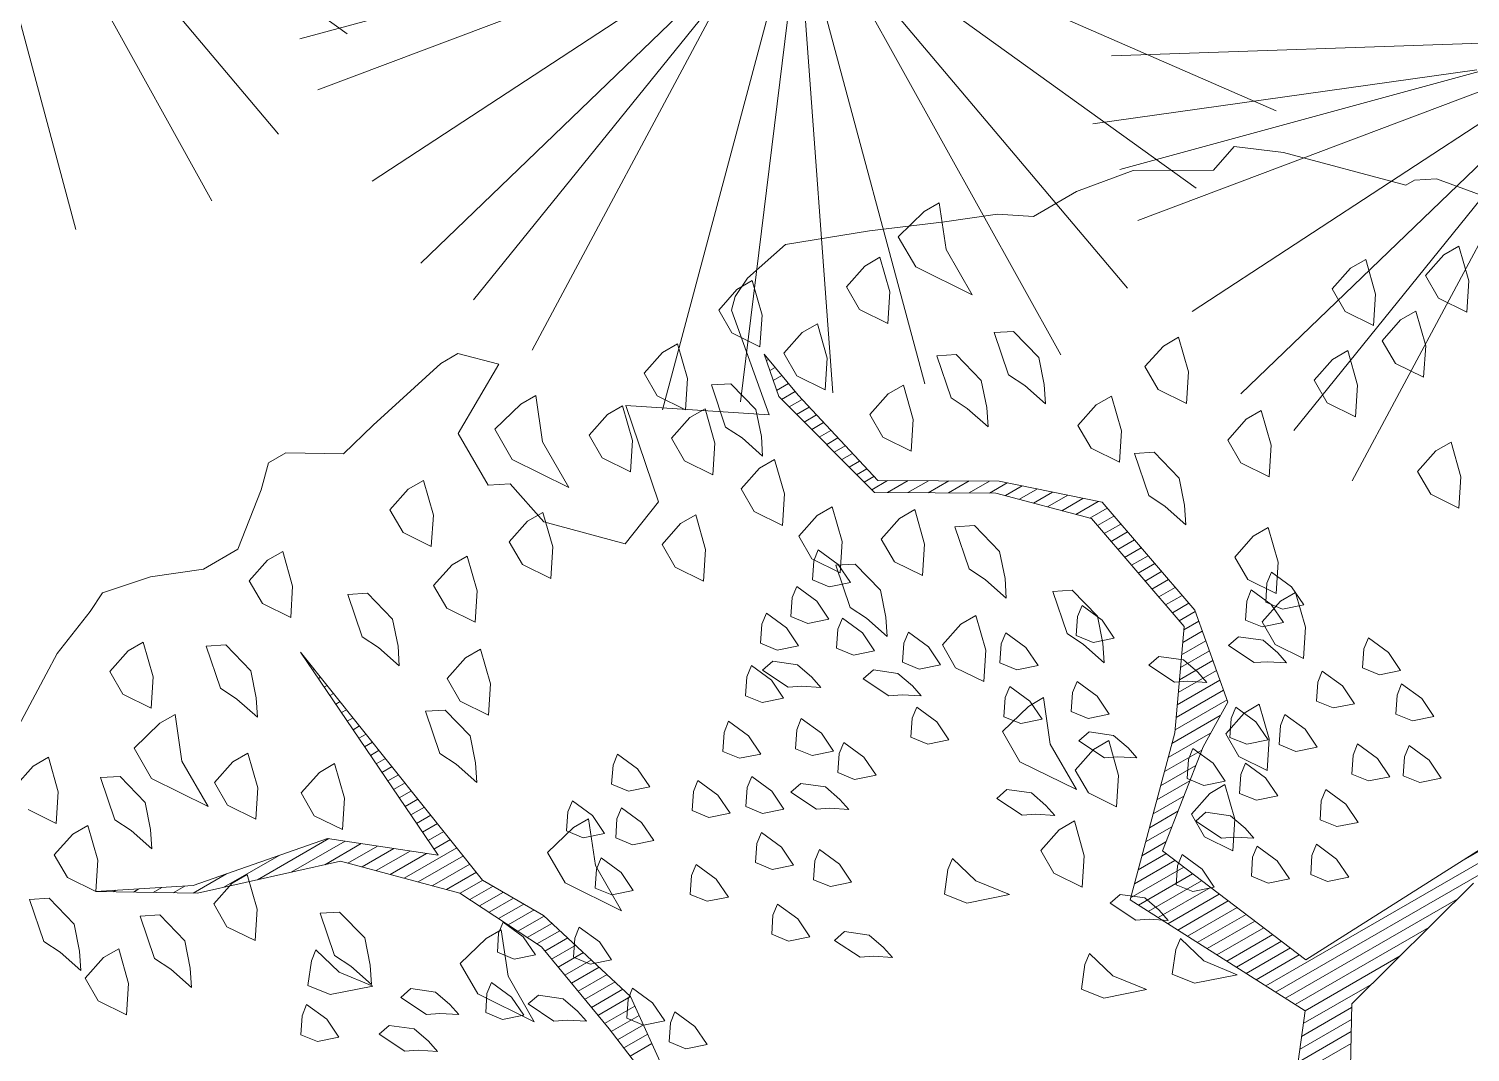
# Model space of a CAD drawing. Header units: metres. Extents: x 12093 to 20303, y 514 to 1412.
# Drawn here: x 19689.916 to 19691.923, y 704.136 to 705.562 of the extents above; entities that cross this region are included whole.
import ezdxf

# ---------------------------------------------------------------- set-up
doc = ezdxf.new("R2010")
doc.units = ezdxf.units.M
doc.layers.get('0').update_dxf_attribs({"lineweight": 13})
for name, color, linetype, lineweight in [('AMBI-GRASS', 104, 'Continuous', 20), ('ARBOLES', 52, 'Continuous', 13), ('grass', 64, 'Continuous', 13), ('MANZANAS-ORIGINALES', 147, 'Continuous', 9)]:
    doc.layers.add(name, color=color, linetype=linetype, lineweight=lineweight)

# ---------------------------------------------------------------- blocks, each defined once
blk = doc.blocks.new('ghgfghgh')
at = {"layer": 'ARBOLES', "lineweight": 20}
for p, q in [((20001.1866, 665.105), (20001.2163, 665.0689)), ((20001.1992, 665.0679), (20001.1866, 665.105)), ((20001.1885, 665.0994), (20001.1904, 665.1004)), ((20001.1915, 665.0906), (20001.1962, 665.0934)), ((20001.1944, 665.0819), (20001.202, 665.0863)), ((20001.1974, 665.0732), (20001.2078, 665.0792)), ((20001.2834, 664.9835), (20001.1992, 665.0679)), ((20001.2018, 665.0653), (20001.2136, 665.0722)), ((20001.2084, 665.0587), (20001.2197, 665.0652)), ((20001.2163, 665.0689), (20001.2862, 664.994)), ((20001.215, 665.0521), (20001.226, 665.0585)), ((20001.2216, 665.0454), (20001.2324, 665.0517)), ((20001.2282, 665.0388), (20001.2387, 665.0449)), ((20001.2348, 665.0322), (20001.245, 665.0381)), ((20001.2414, 665.0256), (20001.2513, 665.0314)), ((20001.248, 665.019), (20001.2576, 665.0246)), ((20001.2546, 665.0124), (20001.264, 665.0178)), ((20001.2612, 665.0058), (20001.2703, 665.011)), ((20001.2677, 664.9991), (20001.2766, 665.0043)), ((20001.2743, 664.9925), (20001.2829, 664.9975)), ((20001.2809, 664.9859), (20001.2949, 664.9939)), ((20001.2862, 664.994), (20001.3928, 664.9935)), ((20001.2947, 664.9834), (20001.3128, 664.9939)), ((20001.3126, 664.9834), (20001.3307, 664.9938)), ((20001.3306, 664.9833), (20001.3486, 664.9937)), ((20001.3485, 664.9832), (20001.3665, 664.9936)), ((20001.3664, 664.9831), (20001.3844, 664.9935)), ((20001.3843, 664.983), (20001.3999, 664.992)), ((20001.3928, 664.9935), (20001.4834, 664.9749)), ((20001.3984, 664.9808), (20001.4132, 664.9893)), ((20001.4108, 664.9775), (20001.4265, 664.9866)), ((20001.39, 664.983), (20001.2834, 664.9835)), ((20001.4739, 664.9605), (20001.39, 664.983)), ((20001.4231, 664.9742), (20001.4398, 664.9838)), ((20001.4354, 664.9709), (20001.4531, 664.9811)), ((20001.4478, 664.9675), (20001.4665, 664.9783)), ((20001.4601, 664.9642), (20001.4798, 664.9756)), ((20001.4834, 664.9749), (20001.5648, 664.88)), ((20001.4724, 664.9609), (20001.4877, 664.9698)), ((20001.5553, 664.8657), (20001.4739, 664.9605)), ((20001.4792, 664.9544), (20001.4937, 664.9628)), ((20001.4852, 664.9474), (20001.4997, 664.9558)), ((20001.4911, 664.9405), (20001.5057, 664.9489)), ((20001.4971, 664.9335), (20001.5117, 664.9419)), ((20001.5031, 664.9265), (20001.5176, 664.9349)), ((20001.5091, 664.9196), (20001.5236, 664.9279)), ((20001.5151, 664.9126), (20001.5296, 664.921)), ((20001.521, 664.9056), (20001.5356, 664.914)), ((20001.527, 664.8986), (20001.5416, 664.907)), ((20001.533, 664.8917), (20001.5475, 664.9001)), ((20001.539, 664.8847), (20001.5535, 664.8931)), ((20001.545, 664.8777), (20001.5595, 664.8861)), ((20001.5509, 664.8707), (20001.5651, 664.8789)), ((20001.5648, 664.88), (20001.5937, 664.7992)), ((20001.5471, 664.7723), (20001.5553, 664.8657)), ((20001.5541, 664.8517), (20001.5713, 664.8617)), ((20001.555, 664.8627), (20001.5682, 664.8703)), ((20001.5531, 664.8407), (20001.5744, 664.853)), ((20000.7793, 664.8432), (20000.9392, 664.6429)), ((20000.9001, 664.6647), (20000.7793, 664.8432)), ((20000.7797, 664.8425), (20000.7798, 664.8425)), ((20000.7848, 664.835), (20000.7855, 664.8354)), ((20001.5512, 664.8188), (20001.5806, 664.8357)), ((20001.5522, 664.8297), (20001.5775, 664.8444)), ((20000.7899, 664.8275), (20000.7912, 664.8283)), ((20000.795, 664.82), (20000.7969, 664.8211)), ((20001.5502, 664.8078), (20001.5837, 664.8271)), ((20000.8, 664.8125), (20000.8026, 664.814)), ((20001.5483, 664.7858), (20001.5899, 664.8098)), ((20001.5493, 664.7968), (20001.5868, 664.8185)), ((20000.8051, 664.805), (20000.8083, 664.8068)), ((20000.8102, 664.7975), (20000.814, 664.7997)), ((20001.5474, 664.7749), (20001.593, 664.8012)), ((20001.5937, 664.7992), (20001.572, 664.76)), ((20000.8152, 664.79), (20000.8197, 664.7926)), ((20000.8203, 664.7825), (20000.8254, 664.7854)), ((20001.5446, 664.7628), (20001.5871, 664.7874)), ((20000.8254, 664.775), (20000.8311, 664.7783)), ((20000.8305, 664.7675), (20000.8368, 664.7712)), ((20001.5078, 664.6255), (20001.5471, 664.7723)), ((20001.5413, 664.7505), (20001.5786, 664.7721)), ((20000.8355, 664.76), (20000.8425, 664.764)), ((20001.572, 664.76), (20001.5362, 664.6685)), ((20001.538, 664.7382), (20001.5708, 664.7571)), ((20000.8406, 664.7525), (20000.8482, 664.7569)), ((20000.8457, 664.745), (20000.8539, 664.7498)), ((20001.7987, 664.6593), (20001.9515, 664.7476)), ((20000.8507, 664.7375), (20000.8596, 664.7426)), ((20000.8558, 664.73), (20000.8653, 664.7355)), ((20001.5347, 664.7258), (20001.5656, 664.7437)), ((20000.8609, 664.7225), (20000.871, 664.7284)), ((20000.866, 664.7151), (20000.8767, 664.7212)), ((20001.5314, 664.7135), (20001.5603, 664.7302)), ((20000.871, 664.7076), (20000.8824, 664.7141)), ((20000.8761, 664.7001), (20000.8881, 664.707)), ((20001.5281, 664.7012), (20001.555, 664.7167)), ((20000.8812, 664.6926), (20000.8938, 664.6998)), ((20001.5248, 664.6888), (20001.5498, 664.7033)), ((20001.6271, 664.5499), (20001.8935, 664.7037)), ((20000.8863, 664.6851), (20000.8995, 664.6927)), ((20000.8913, 664.6776), (20000.9052, 664.6856)), ((20001.5215, 664.6765), (20001.5445, 664.6898)), ((20000.685, 664.638), (20000.8029, 664.6795)), ((20000.7415, 664.6432), (20000.804, 664.6793)), ((20000.771, 664.6498), (20000.8183, 664.6771)), ((20000.8005, 664.6564), (20000.8326, 664.6749)), ((20000.8029, 664.6795), (20000.9001, 664.6647)), ((20000.8209, 664.6578), (20000.8469, 664.6728)), ((20000.8333, 664.6545), (20000.8612, 664.6706)), ((20000.8456, 664.6512), (20000.8755, 664.6684)), ((20000.8703, 664.6446), (20000.9166, 664.6713)), ((20000.8964, 664.6701), (20000.9109, 664.6784)), ((20001.5182, 664.6642), (20001.5393, 664.6764)), ((20001.5362, 664.6685), (20001.6623, 664.5728)), ((20001.6623, 664.5728), (20001.818, 664.6716)), ((20000.8144, 664.6595), (20000.6888, 664.6314)), ((20000.7119, 664.6365), (20000.7605, 664.6646)), ((20000.9193, 664.6314), (20000.8144, 664.6595)), ((20000.8579, 664.6479), (20000.8898, 664.6662)), ((20000.8826, 664.6413), (20000.9223, 664.6642)), ((20000.8949, 664.6379), (20000.928, 664.657)), ((20001.5116, 664.6395), (20001.5472, 664.6601)), ((20001.5149, 664.6518), (20001.5394, 664.666)), ((20001.6357, 664.5444), (20001.8355, 664.6597)), ((20000.685, 664.6314), (20000.7143, 664.6483)), ((20000.9073, 664.6346), (20000.9337, 664.6499)), ((20001.5083, 664.6272), (20001.555, 664.6542)), ((20001.5152, 664.6208), (20001.5628, 664.6483)), ((20000.5993, 664.6329), (20000.685, 664.638)), ((20000.6888, 664.6314), (20000.5993, 664.6329)), ((20000.6148, 664.6326), (20000.6171, 664.6339)), ((20000.6324, 664.6323), (20000.6373, 664.6351)), ((20000.6499, 664.632), (20000.6574, 664.6364)), ((20000.6675, 664.6317), (20000.6776, 664.6376)), ((20000.9909, 664.5841), (20000.9193, 664.6314)), ((20000.9195, 664.6313), (20000.9394, 664.6428)), ((20000.9279, 664.6257), (20000.9484, 664.6376)), ((20000.9363, 664.6202), (20000.9574, 664.6323)), ((20000.9392, 664.6429), (20000.9927, 664.6118)), ((20001.5238, 664.6153), (20001.5706, 664.6423)), ((20001.5324, 664.6099), (20001.5784, 664.6364)), ((20001.541, 664.6044), (20001.5862, 664.6305)), ((20001.8096, 664.6401), (20001.7025, 664.534)), ((20000.9448, 664.6146), (20000.9664, 664.6271)), ((20000.9532, 664.609), (20000.9754, 664.6218)), ((20001.6616, 664.5281), (20001.5078, 664.6255)), ((20001.5497, 664.599), (20001.594, 664.6246)), ((20001.5583, 664.5935), (20001.6018, 664.6187)), ((20001.6444, 664.539), (20001.7956, 664.6263)), ((20000.9616, 664.6035), (20000.9844, 664.6166)), ((20000.97, 664.5979), (20000.9932, 664.6113)), ((20000.9927, 664.6118), (20001.0692, 664.5407)), ((20001.5669, 664.588), (20001.6097, 664.6127)), ((20001.5755, 664.5826), (20001.6175, 664.6068)), ((20000.9784, 664.5923), (20001.0001, 664.6048)), ((20000.9869, 664.5868), (20001.007, 664.5984)), ((20001.5841, 664.5771), (20001.6253, 664.6009)), ((20001.5927, 664.5717), (20001.6331, 664.595)), ((20001.653, 664.5335), (20001.7704, 664.6013)), ((20001.0502, 664.512), (20000.9909, 664.5841)), ((20000.9939, 664.5804), (20001.0139, 664.592)), ((20000.9997, 664.5734), (20001.0209, 664.5856)), ((20001.6013, 664.5662), (20001.6409, 664.5891)), ((20001.6099, 664.5608), (20001.6487, 664.5832)), ((20001.0056, 664.5663), (20001.0278, 664.5791)), ((20001.0114, 664.5592), (20001.0347, 664.5727)), ((20001.6185, 664.5553), (20001.6565, 664.5772)), ((20001.6615, 664.528), (20001.7452, 664.5764)), ((20001.0172, 664.5522), (20001.0416, 664.5663)), ((20001.023, 664.5451), (20001.0485, 664.5598)), ((20001.0288, 664.538), (20001.0555, 664.5534)), ((20001.0347, 664.531), (20001.0624, 664.547)), ((20001.66, 664.5167), (20001.7201, 664.5514)), ((20001.0405, 664.5239), (20001.0692, 664.5405)), ((20001.0463, 664.5168), (20001.073, 664.5322)), ((20001.0692, 664.5407), (20001.1009, 664.4703)), ((20001.6584, 664.5054), (20001.7024, 664.5308)), ((20001.7025, 664.534), (20001.7002, 664.3997)), ((20001.052, 664.5097), (20001.0767, 664.524)), ((20001.6496, 664.4414), (20001.6616, 664.5281)), ((20001.6568, 664.494), (20001.7022, 664.5203)), ((20001.1546, 664.3773), (20001.0502, 664.512)), ((20001.0576, 664.5025), (20001.0804, 664.5157)), ((20001.0632, 664.4953), (20001.0842, 664.5074)), ((20001.6553, 664.4827), (20001.7021, 664.5097)), ((20001.0688, 664.4881), (20001.0879, 664.4992)), ((20001.6537, 664.4714), (20001.7019, 664.4992))]:
    blk.add_line(p, q, dxfattribs=at)
at = {"layer": 'grass'}
for p, q in [((20001.581, 665.2669), (20001.5993, 665.2876)), ((20001.5993, 665.2876), (20001.6427, 665.2823)), ((20001.6427, 665.2823), (20001.75, 665.2535)), ((20001.4608, 665.2479), (20001.5105, 665.2666)), ((20001.5105, 665.2666), (20001.581, 665.2669)), ((20001.75, 665.2535), (20001.7576, 665.2579)), ((20001.7576, 665.2579), (20001.7771, 665.2591)), ((20001.7771, 665.2591), (20001.8411, 665.2355)), ((20001.3403, 665.238), (20001.327, 665.2303)), ((20001.3462, 665.1971), (20001.3403, 665.238)), ((20001.423, 665.2261), (20001.4608, 665.2479)), ((20001.327, 665.2303), (20001.3043, 665.2083)), ((20001.345, 665.2214), (20001.3915, 665.2281)), ((20001.3915, 665.2281), (20001.423, 665.2261)), ((20001.2053, 665.2013), (20001.2789, 665.2135)), ((20001.2789, 665.2135), (20001.345, 665.2214)), ((20001.1718, 665.1719), (20001.2053, 665.2013)), ((20001.3043, 665.2083), (20001.3196, 665.1817)), ((20001.7966, 665.2), (20001.7833, 665.1924)), ((20001.8053, 665.1696), (20001.7966, 665.2)), ((20001.2882, 665.1902), (20001.2749, 665.1825)), ((20001.2969, 665.1597), (20001.2882, 665.1902)), ((20001.3692, 665.1572), (20001.3462, 665.1971)), ((20001.7148, 665.1883), (20001.7015, 665.1806)), ((20001.7235, 665.1578), (20001.7148, 665.1883)), ((20001.7833, 665.1924), (20001.7672, 665.1742)), ((20001.2749, 665.1825), (20001.2587, 665.1643)), ((20001.3196, 665.1817), (20001.3692, 665.1572)), ((20001.7015, 665.1806), (20001.6854, 665.1624)), ((20001.1611, 665.1556), (20001.1718, 665.1719)), ((20001.1759, 665.1697), (20001.1626, 665.162)), ((20001.1846, 665.1392), (20001.1759, 665.1697)), ((20001.2587, 665.1643), (20001.2703, 665.1444)), ((20001.6854, 665.1624), (20001.6969, 665.1425)), ((20001.7672, 665.1742), (20001.7787, 665.1543)), ((20001.8036, 665.142), (20001.8053, 665.1696)), ((20001.1626, 665.162), (20001.1465, 665.1438)), ((20001.1579, 665.1437), (20001.1611, 665.1556)), ((20001.2951, 665.1321), (20001.2969, 665.1597)), ((20001.7217, 665.1302), (20001.7235, 665.1578)), ((20001.7787, 665.1543), (20001.8036, 665.142)), ((20001.1465, 665.1438), (20001.158, 665.1239)), ((20001.1908, 665.0517), (20001.1579, 665.1437)), ((20001.1828, 665.1116), (20001.1846, 665.1392)), ((20001.2703, 665.1444), (20001.2951, 665.1321)), ((20001.6969, 665.1425), (20001.7217, 665.1302)), ((20001.7588, 665.1427), (20001.7455, 665.1351)), ((20001.7675, 665.1123), (20001.7588, 665.1427)), ((20001.2199, 665.1242), (20001.2038, 665.106)), ((20001.2332, 665.1318), (20001.2199, 665.1242)), ((20001.2419, 665.1014), (20001.2332, 665.1318)), ((20001.3884, 665.124), (20001.4056, 665.125)), ((20001.4056, 665.125), (20001.4276, 665.1022)), ((20001.7455, 665.1351), (20001.7294, 665.1169)), ((20001.1104, 665.1141), (20001.0971, 665.1065)), ((20001.1191, 665.0837), (20001.1104, 665.1141)), ((20001.158, 665.1239), (20001.1828, 665.1116)), ((20001.401, 665.0869), (20001.3884, 665.124)), ((20001.5371, 665.1122), (20001.5209, 665.0941)), ((20001.5503, 665.1199), (20001.5371, 665.1122)), ((20001.5591, 665.0895), (20001.5503, 665.1199)), ((20001.7294, 665.1169), (20001.7409, 665.0969)), ((20001.7657, 665.0847), (20001.7675, 665.1123)), ((20000.9024, 665.097), (20000.9175, 665.1057)), ((20000.9175, 665.1057), (20000.9533, 665.0962)), ((20001.0971, 665.1065), (20001.081, 665.0883)), ((20001.2038, 665.106), (20001.2153, 665.086)), ((20001.2401, 665.0738), (20001.2419, 665.1014)), ((20001.3381, 665.1037), (20001.3552, 665.1048)), ((20001.3506, 665.0666), (20001.3381, 665.1037)), ((20001.3552, 665.1048), (20001.3772, 665.082)), ((20001.4276, 665.1022), (20001.4324, 665.0784)), ((20001.6857, 665.1005), (20001.6696, 665.0823)), ((20001.699, 665.1082), (20001.6857, 665.1005)), ((20001.7077, 665.0778), (20001.699, 665.1082)), ((20000.843, 665.0426), (20000.9024, 665.097)), ((20000.9533, 665.0962), (20000.9178, 665.0353)), ((20001.081, 665.0883), (20001.0925, 665.0684)), ((20001.4153, 665.0774), (20001.401, 665.0869)), ((20001.5209, 665.0941), (20001.5325, 665.0741)), ((20001.5573, 665.0618), (20001.5591, 665.0895)), ((20001.7409, 665.0969), (20001.7657, 665.0847)), ((20001.1173, 665.0561), (20001.1191, 665.0837)), ((20001.1401, 665.0781), (20001.1572, 665.0791)), ((20001.1526, 665.041), (20001.1401, 665.0781)), ((20001.1572, 665.0791), (20001.1792, 665.0564)), ((20001.2153, 665.086), (20001.2401, 665.0738)), ((20001.3087, 665.0779), (20001.2954, 665.0702)), ((20001.3174, 665.0475), (20001.3087, 665.0779)), ((20001.3772, 665.082), (20001.3821, 665.0582)), ((20001.4335, 665.0613), (20001.4153, 665.0774)), ((20001.4324, 665.0784), (20001.4335, 665.0613)), ((20001.5325, 665.0741), (20001.5573, 665.0618)), ((20001.6696, 665.0823), (20001.6811, 665.0624)), ((20001.7059, 665.0501), (20001.7077, 665.0778)), ((20000.9726, 665.0612), (20000.9498, 665.0392)), ((20000.9859, 665.0688), (20000.9726, 665.0612)), ((20000.9918, 665.0279), (20000.9859, 665.0688)), ((20001.0925, 665.0684), (20001.1173, 665.0561)), ((20001.2954, 665.0702), (20001.2792, 665.052)), ((20001.3649, 665.0572), (20001.3506, 665.0666)), ((20001.4915, 665.0682), (20001.4782, 665.0605)), ((20001.5002, 665.0378), (20001.4915, 665.0682)), ((20001.6811, 665.0624), (20001.7059, 665.0501)), ((20001.0488, 665.052), (20001.0327, 665.0338)), ((20001.0621, 665.0596), (20001.0488, 665.052)), ((20001.0708, 665.0292), (20001.0621, 665.0596)), ((20001.0651, 665.0598), (20001.0965, 665.0578)), ((20001.0936, 664.9754), (20001.0651, 665.0598)), ((20001.0965, 665.0578), (20001.1908, 665.0517)), ((20001.1212, 665.0494), (20001.1051, 665.0313)), ((20001.1345, 665.0571), (20001.1212, 665.0494)), ((20001.1432, 665.0267), (20001.1345, 665.0571)), ((20001.1792, 665.0564), (20001.1841, 665.0326)), ((20001.2792, 665.052), (20001.2908, 665.0321)), ((20001.3831, 665.0411), (20001.3649, 665.0572)), ((20001.3821, 665.0582), (20001.3831, 665.0411)), ((20001.4782, 665.0605), (20001.4621, 665.0424)), ((20001.623, 665.0555), (20001.6097, 665.0478)), ((20001.6317, 665.025), (20001.623, 665.0555)), ((20000.8171, 665.0175), (20000.843, 665.0426)), ((20000.9498, 665.0392), (20000.9652, 665.0126)), ((20001.167, 665.0315), (20001.1526, 665.041)), ((20001.3156, 665.0198), (20001.3174, 665.0475)), ((20001.4621, 665.0424), (20001.4736, 665.0224)), ((20001.4985, 665.0102), (20001.5002, 665.0378)), ((20001.6097, 665.0478), (20001.5936, 665.0296)), ((20000.9178, 665.0353), (20000.944, 664.9899)), ((20000.9178, 665.0353), (20000.9178, 665.0353)), ((20001.0148, 664.988), (20000.9918, 665.0279)), ((20001.0327, 665.0338), (20001.0442, 665.0139)), ((20001.069, 665.0016), (20001.0708, 665.0292)), ((20001.1051, 665.0313), (20001.1166, 665.0113)), ((20001.1414, 664.9991), (20001.1432, 665.0267)), ((20001.1851, 665.0154), (20001.167, 665.0315)), ((20001.1841, 665.0326), (20001.1851, 665.0154)), ((20001.2908, 665.0321), (20001.3156, 665.0198)), ((20001.5936, 665.0296), (20001.6051, 665.0097)), ((20001.6299, 664.9974), (20001.6317, 665.025)), ((20001.7898, 665.0276), (20001.7765, 665.02)), ((20001.7985, 664.9972), (20001.7898, 665.0276)), ((20000.7511, 665.0097), (20000.7662, 665.0184)), ((20000.7662, 665.0184), (20000.8171, 665.0175)), ((20000.9652, 665.0126), (20001.0148, 664.988)), ((20001.0442, 665.0139), (20001.069, 665.0016)), ((20001.1166, 665.0113), (20001.1414, 664.9991)), ((20001.1956, 665.0126), (20001.1823, 665.0049)), ((20001.2043, 664.9822), (20001.1956, 665.0126)), ((20001.4736, 665.0224), (20001.4985, 665.0102)), ((20001.5118, 665.0178), (20001.5289, 665.0189)), ((20001.5243, 664.9808), (20001.5118, 665.0178)), ((20001.5289, 665.0189), (20001.5509, 664.9961)), ((20001.7765, 665.02), (20001.7604, 665.0018)), ((20000.7447, 664.9858), (20000.7511, 665.0097)), ((20001.1823, 665.0049), (20001.1662, 664.9868)), ((20001.6051, 665.0097), (20001.6299, 664.9974)), ((20001.7604, 665.0018), (20001.7719, 664.9819)), ((20000.7243, 664.9337), (20000.7447, 664.9858)), ((20000.8739, 664.9864), (20000.8578, 664.9683)), ((20000.8872, 664.9941), (20000.8739, 664.9864)), ((20000.8959, 664.9637), (20000.8872, 664.9941)), ((20000.944, 664.9899), (20000.9635, 664.9911)), ((20000.9635, 664.9911), (20000.9929, 664.9576)), ((20001.1662, 664.9868), (20001.1777, 664.9668)), ((20001.5509, 664.9961), (20001.5558, 664.9723)), ((20001.7967, 664.9696), (20001.7985, 664.9972)), ((20001.0645, 664.9385), (20001.0936, 664.9754)), ((20001.2025, 664.9546), (20001.2043, 664.9822)), ((20001.5386, 664.9713), (20001.5243, 664.9808)), ((20001.5558, 664.9723), (20001.5568, 664.9552)), ((20001.7719, 664.9819), (20001.7967, 664.9696)), ((20000.8578, 664.9683), (20000.8693, 664.9483)), ((20000.8941, 664.9361), (20000.8959, 664.9637)), ((20000.992, 664.966), (20000.9787, 664.9583)), ((20001.0007, 664.9356), (20000.992, 664.966)), ((20001.1263, 664.9638), (20001.113, 664.9561)), ((20001.135, 664.9333), (20001.1263, 664.9638)), ((20001.1777, 664.9668), (20001.2025, 664.9546)), ((20001.233, 664.9633), (20001.2169, 664.9451)), ((20001.2463, 664.971), (20001.233, 664.9633)), ((20001.255, 664.9405), (20001.2463, 664.971)), ((20001.3054, 664.9607), (20001.2893, 664.9426)), ((20001.3187, 664.9684), (20001.3054, 664.9607)), ((20001.3274, 664.938), (20001.3187, 664.9684)), ((20001.5568, 664.9552), (20001.5386, 664.9713)), ((20000.8693, 664.9483), (20000.8941, 664.9361)), ((20000.9787, 664.9583), (20000.9626, 664.9402)), ((20000.9929, 664.9576), (20001.0645, 664.9385)), ((20001.113, 664.9561), (20001.0969, 664.9379)), ((20001.354, 664.9533), (20001.3711, 664.9544)), ((20001.3665, 664.9163), (20001.354, 664.9533)), ((20001.3711, 664.9544), (20001.3931, 664.9316)), ((20001.6292, 664.9527), (20001.6159, 664.945)), ((20001.6379, 664.9222), (20001.6292, 664.9527)), ((20000.9626, 664.9402), (20000.9741, 664.9202)), ((20000.999, 664.908), (20001.0007, 664.9356)), ((20001.0969, 664.9379), (20001.1084, 664.918)), ((20001.2169, 664.9451), (20001.2284, 664.9252)), ((20001.2532, 664.9129), (20001.255, 664.9405)), ((20001.2893, 664.9426), (20001.3008, 664.9226)), ((20001.3256, 664.9104), (20001.3274, 664.938)), ((20001.6159, 664.945), (20001.5998, 664.9268)), ((20000.6941, 664.9162), (20000.7243, 664.9337)), ((20000.7503, 664.924), (20000.7342, 664.9058)), ((20000.7636, 664.9317), (20000.7503, 664.924)), ((20000.7723, 664.9012), (20000.7636, 664.9317)), ((20000.9255, 664.9276), (20000.9123, 664.9199)), ((20000.9343, 664.8972), (20000.9255, 664.9276)), ((20001.1332, 664.9057), (20001.135, 664.9333)), ((20001.2284, 664.9252), (20001.2532, 664.9129)), ((20001.23, 664.9234), (20001.2289, 664.9067)), ((20001.234, 664.9332), (20001.23, 664.9234)), ((20001.2516, 664.9203), (20001.234, 664.9332)), ((20001.3008, 664.9226), (20001.3256, 664.9104)), ((20001.3931, 664.9316), (20001.398, 664.9078)), ((20001.5998, 664.9268), (20001.6113, 664.9069)), ((20001.6361, 664.8946), (20001.6379, 664.9222)), ((20000.6053, 664.8952), (20000.6475, 664.9095)), ((20000.6475, 664.9095), (20000.6941, 664.9162)), ((20000.9123, 664.9199), (20000.8961, 664.9018)), ((20000.9741, 664.9202), (20000.999, 664.908)), ((20001.1084, 664.918), (20001.1332, 664.9057)), ((20001.2494, 664.9195), (20001.2665, 664.9206)), ((20001.2619, 664.8825), (20001.2494, 664.9195)), ((20001.2623, 664.9045), (20001.2516, 664.9203)), ((20001.2665, 664.9206), (20001.2885, 664.8978)), ((20001.3808, 664.9068), (20001.3665, 664.9163)), ((20001.6321, 664.9135), (20001.6281, 664.9037)), ((20001.6497, 664.9006), (20001.6321, 664.9135)), ((20000.7342, 664.9058), (20000.7458, 664.8859)), ((20000.7706, 664.8736), (20000.7723, 664.9012)), ((20000.8961, 664.9018), (20000.9077, 664.8818)), ((20000.9325, 664.8696), (20000.9343, 664.8972)), ((20001.2151, 664.9009), (20001.2111, 664.8911)), ((20001.2327, 664.888), (20001.2151, 664.9009)), ((20001.2289, 664.9067), (20001.2436, 664.9007)), ((20001.2436, 664.9007), (20001.2623, 664.9045)), ((20001.2885, 664.8978), (20001.2934, 664.874)), ((20001.399, 664.8907), (20001.3808, 664.9068)), ((20001.398, 664.9078), (20001.399, 664.8907)), ((20001.4399, 664.8966), (20001.4571, 664.8976)), ((20001.4525, 664.8595), (20001.4399, 664.8966)), ((20001.4571, 664.8976), (20001.4791, 664.8748)), ((20001.6143, 664.8979), (20001.6103, 664.8881)), ((20001.6113, 664.9069), (20001.6361, 664.8946)), ((20001.6319, 664.885), (20001.6143, 664.8979)), ((20001.6281, 664.9037), (20001.627, 664.887)), ((20001.6604, 664.8848), (20001.6497, 664.9006)), ((20000.5946, 664.8789), (20000.6053, 664.8952)), ((20000.7458, 664.8859), (20000.7706, 664.8736)), ((20000.8209, 664.8938), (20000.8381, 664.8949)), ((20000.8335, 664.8567), (20000.8209, 664.8938)), ((20000.8381, 664.8949), (20000.8601, 664.8721)), ((20001.2111, 664.8911), (20001.21, 664.8744)), ((20001.2434, 664.8722), (20001.2327, 664.888)), ((20001.4657, 664.8843), (20001.4617, 664.8745)), ((20001.4833, 664.8713), (20001.4657, 664.8843)), ((20001.6103, 664.8881), (20001.6092, 664.8714)), ((20001.6399, 664.8879), (20001.6238, 664.8698)), ((20001.627, 664.887), (20001.6417, 664.881)), ((20001.6426, 664.8692), (20001.6319, 664.885)), ((20001.6532, 664.8956), (20001.6399, 664.8879)), ((20001.6417, 664.881), (20001.6604, 664.8848)), ((20001.662, 664.8652), (20001.6532, 664.8956)), ((20000.5655, 664.842), (20000.5946, 664.8789)), ((20000.8601, 664.8721), (20000.865, 664.8483)), ((20000.9077, 664.8818), (20000.9325, 664.8696)), ((20001.1884, 664.8775), (20001.1844, 664.8677)), ((20001.206, 664.8646), (20001.1884, 664.8775)), ((20001.21, 664.8744), (20001.2247, 664.8684)), ((20001.2247, 664.8684), (20001.2434, 664.8722)), ((20001.2552, 664.8731), (20001.2512, 664.8633)), ((20001.2728, 664.8601), (20001.2552, 664.8731)), ((20001.2762, 664.873), (20001.2619, 664.8825)), ((20001.2944, 664.8569), (20001.2762, 664.873)), ((20001.2934, 664.874), (20001.2944, 664.8569)), ((20001.3724, 664.8753), (20001.3591, 664.8677)), ((20001.3811, 664.8449), (20001.3724, 664.8753)), ((20001.4617, 664.8745), (20001.4606, 664.8577)), ((20001.4791, 664.8748), (20001.4839, 664.8511)), ((20001.494, 664.8555), (20001.4833, 664.8713)), ((20001.6092, 664.8714), (20001.6239, 664.8654)), ((20001.1844, 664.8677), (20001.1833, 664.851)), ((20001.2167, 664.8488), (20001.206, 664.8646)), ((20001.2512, 664.8633), (20001.2501, 664.8466)), ((20001.2835, 664.8443), (20001.2728, 664.8601)), ((20001.3131, 664.8608), (20001.3091, 664.851)), ((20001.3307, 664.8479), (20001.3131, 664.8608)), ((20001.3591, 664.8677), (20001.343, 664.8495)), ((20001.3987, 664.8602), (20001.3947, 664.8504)), ((20001.4163, 664.8473), (20001.3987, 664.8602)), ((20001.4668, 664.85), (20001.4525, 664.8595)), ((20001.6238, 664.8698), (20001.6354, 664.8498)), ((20001.6239, 664.8654), (20001.6426, 664.8692)), ((20001.6602, 664.8376), (20001.662, 664.8652)), ((20000.6411, 664.8521), (20000.6279, 664.8444)), ((20000.6499, 664.8216), (20000.6411, 664.8521)), ((20000.6964, 664.8485), (20000.7135, 664.8495)), ((20000.7089, 664.8114), (20000.6964, 664.8485)), ((20000.7135, 664.8495), (20000.7355, 664.8268)), ((20000.8478, 664.8473), (20000.8335, 664.8567)), ((20000.866, 664.8312), (20000.8478, 664.8473)), ((20000.865, 664.8483), (20000.866, 664.8312)), ((20000.9373, 664.8458), (20000.924, 664.8381)), ((20000.946, 664.8153), (20000.9373, 664.8458)), ((20001.1833, 664.851), (20001.198, 664.845)), ((20001.198, 664.845), (20001.2167, 664.8488)), ((20001.2501, 664.8466), (20001.2648, 664.8405)), ((20001.3091, 664.851), (20001.308, 664.8343)), ((20001.3414, 664.8321), (20001.3307, 664.8479)), ((20001.343, 664.8495), (20001.3545, 664.8295)), ((20001.3947, 664.8504), (20001.3936, 664.8337)), ((20001.427, 664.8315), (20001.4163, 664.8473)), ((20001.4606, 664.8577), (20001.4753, 664.8517)), ((20001.485, 664.8339), (20001.4668, 664.85)), ((20001.4753, 664.8517), (20001.494, 664.8555)), ((20001.4839, 664.8511), (20001.485, 664.8339)), ((20001.5943, 664.8489), (20001.6032, 664.8567)), ((20001.6168, 664.834), (20001.5943, 664.8489)), ((20001.6032, 664.8567), (20001.6248, 664.8536)), ((20001.6248, 664.8536), (20001.6375, 664.8426)), ((20001.6354, 664.8498), (20001.6602, 664.8376)), ((20001.7132, 664.846), (20001.7121, 664.8293)), ((20001.7172, 664.8558), (20001.7132, 664.846)), ((20001.7348, 664.8429), (20001.7172, 664.8558)), ((20000.5268, 664.7692), (20000.5655, 664.842)), ((20000.6279, 664.8444), (20000.6117, 664.8262)), ((20000.924, 664.8381), (20000.9079, 664.8199)), ((20001.1851, 664.8274), (20001.194, 664.8352)), ((20001.194, 664.8352), (20001.2156, 664.8321)), ((20001.2648, 664.8405), (20001.2835, 664.8443)), ((20001.308, 664.8343), (20001.3227, 664.8283)), ((20001.3793, 664.8173), (20001.3811, 664.8449)), ((20001.3936, 664.8337), (20001.4083, 664.8277)), ((20001.5243, 664.8317), (20001.5332, 664.8395)), ((20001.5332, 664.8395), (20001.5548, 664.8364)), ((20001.5548, 664.8364), (20001.5675, 664.8255)), ((20001.6286, 664.8348), (20001.6168, 664.834)), ((20001.6453, 664.8337), (20001.6286, 664.8348)), ((20001.6375, 664.8426), (20001.6453, 664.8337)), ((20001.7455, 664.8271), (20001.7348, 664.8429)), ((20000.6117, 664.8262), (20000.6233, 664.8063)), ((20000.6481, 664.794), (20000.6499, 664.8216)), ((20000.7355, 664.8268), (20000.7404, 664.803)), ((20001.1712, 664.8216), (20001.1701, 664.8049)), ((20001.1753, 664.8314), (20001.1712, 664.8216)), ((20001.1929, 664.8185), (20001.1753, 664.8314)), ((20001.2076, 664.8125), (20001.1851, 664.8274)), ((20001.2156, 664.8321), (20001.2283, 664.8212)), ((20001.2283, 664.8212), (20001.2361, 664.8122)), ((20001.2735, 664.8198), (20001.2824, 664.8276)), ((20001.2824, 664.8276), (20001.304, 664.8245)), ((20001.304, 664.8245), (20001.3167, 664.8136)), ((20001.3227, 664.8283), (20001.3414, 664.8321)), ((20001.3545, 664.8295), (20001.3793, 664.8173)), ((20001.4083, 664.8277), (20001.427, 664.8315)), ((20001.5468, 664.8168), (20001.5243, 664.8317)), ((20001.5675, 664.8255), (20001.5753, 664.8166)), ((20001.6767, 664.8266), (20001.6727, 664.8168)), ((20001.6943, 664.8137), (20001.6767, 664.8266)), ((20001.7121, 664.8293), (20001.7268, 664.8233)), ((20001.7268, 664.8233), (20001.7455, 664.8271)), ((20000.7233, 664.802), (20000.7089, 664.8114)), ((20000.9079, 664.8199), (20000.9195, 664.8)), ((20000.9443, 664.7877), (20000.946, 664.8153)), ((20001.2035, 664.8027), (20001.1929, 664.8185)), ((20001.2194, 664.8134), (20001.2076, 664.8125)), ((20001.2361, 664.8122), (20001.2194, 664.8134)), ((20001.296, 664.8049), (20001.2735, 664.8198)), ((20001.3167, 664.8136), (20001.3245, 664.8047)), ((20001.4022, 664.813), (20001.3982, 664.8032)), ((20001.4198, 664.8), (20001.4022, 664.813)), ((20001.4573, 664.8076), (20001.4562, 664.7909)), ((20001.4613, 664.8174), (20001.4573, 664.8076)), ((20001.4789, 664.8045), (20001.4613, 664.8174)), ((20001.5586, 664.8177), (20001.5468, 664.8168)), ((20001.5753, 664.8166), (20001.5586, 664.8177)), ((20001.6727, 664.8168), (20001.6716, 664.8001)), ((20001.705, 664.7979), (20001.6943, 664.8137)), ((20001.7464, 664.8153), (20001.7424, 664.8055)), ((20001.764, 664.8024), (20001.7464, 664.8153)), ((20000.6233, 664.8063), (20000.6481, 664.794)), ((20000.7414, 664.7859), (20000.7233, 664.802)), ((20000.7404, 664.803), (20000.7414, 664.7859)), ((20000.9195, 664.8), (20000.9443, 664.7877)), ((20001.1701, 664.8049), (20001.1848, 664.7989)), ((20001.1848, 664.7989), (20001.2035, 664.8027)), ((20001.3078, 664.8058), (20001.296, 664.8049)), ((20001.3245, 664.8047), (20001.3078, 664.8058)), ((20001.3205, 664.7949), (20001.3165, 664.7851)), ((20001.3381, 664.782), (20001.3205, 664.7949)), ((20001.4185, 664.7955), (20001.3957, 664.7735)), ((20001.3982, 664.8032), (20001.3971, 664.7864)), ((20001.4318, 664.8032), (20001.4185, 664.7955)), ((20001.4305, 664.7842), (20001.4198, 664.8)), ((20001.4377, 664.7623), (20001.4318, 664.8032)), ((20001.4896, 664.7887), (20001.4789, 664.8045)), ((20001.6213, 664.7974), (20001.608, 664.7897)), ((20001.63, 664.767), (20001.6213, 664.7974)), ((20001.6716, 664.8001), (20001.6863, 664.7941)), ((20001.6863, 664.7941), (20001.705, 664.7979)), ((20001.7424, 664.8055), (20001.7413, 664.7888)), ((20001.7747, 664.7865), (20001.764, 664.8024)), ((20000.669, 664.7884), (20000.6558, 664.7807)), ((20000.6749, 664.7475), (20000.669, 664.7884)), ((20000.889, 664.7913), (20000.9062, 664.7923)), ((20000.9016, 664.7542), (20000.889, 664.7913)), ((20000.9062, 664.7923), (20000.9282, 664.7696)), ((20001.1552, 664.7824), (20001.1512, 664.7726)), ((20001.1728, 664.7695), (20001.1552, 664.7824)), ((20001.2191, 664.7848), (20001.2151, 664.775)), ((20001.2367, 664.7719), (20001.2191, 664.7848)), ((20001.3165, 664.7851), (20001.3154, 664.7684)), ((20001.3971, 664.7864), (20001.4118, 664.7804)), ((20001.4118, 664.7804), (20001.4305, 664.7842)), ((20001.4562, 664.7909), (20001.4709, 664.7849)), ((20001.4709, 664.7849), (20001.4896, 664.7887)), ((20001.608, 664.7897), (20001.5919, 664.7715)), ((20001.5967, 664.7849), (20001.5956, 664.7682)), ((20001.6007, 664.7947), (20001.5967, 664.7849)), ((20001.6183, 664.7818), (20001.6007, 664.7947)), ((20001.6439, 664.7885), (20001.6399, 664.7787)), ((20001.6615, 664.7756), (20001.6439, 664.7885)), ((20001.7413, 664.7888), (20001.756, 664.7828)), ((20001.756, 664.7828), (20001.7747, 664.7865)), ((20000.6558, 664.7807), (20000.633, 664.7587)), ((20001.1512, 664.7726), (20001.1501, 664.7559)), ((20001.2151, 664.775), (20001.214, 664.7583)), ((20001.2474, 664.7561), (20001.2367, 664.7719)), ((20001.3488, 664.7662), (20001.3381, 664.782)), ((20001.3957, 664.7735), (20001.4111, 664.7469)), ((20001.4628, 664.7653), (20001.4718, 664.7731)), ((20001.4718, 664.7731), (20001.4934, 664.77)), ((20001.4934, 664.77), (20001.5061, 664.7591)), ((20001.5919, 664.7715), (20001.6034, 664.7516)), ((20001.629, 664.766), (20001.6183, 664.7818)), ((20001.6399, 664.7787), (20001.6388, 664.762)), ((20001.6722, 664.7598), (20001.6615, 664.7756)), ((20000.633, 664.7587), (20000.6483, 664.7321)), ((20000.9282, 664.7696), (20000.933, 664.7458)), ((20001.1835, 664.7536), (20001.1728, 664.7695)), ((20001.214, 664.7583), (20001.2287, 664.7523)), ((20001.2564, 664.7639), (20001.2523, 664.7541)), ((20001.274, 664.751), (20001.2564, 664.7639)), ((20001.3154, 664.7684), (20001.3301, 664.7624)), ((20001.3301, 664.7624), (20001.3488, 664.7662)), ((20001.4607, 664.7224), (20001.4377, 664.7623)), ((20001.4758, 664.7577), (20001.4597, 664.7395)), ((20001.4854, 664.7504), (20001.4628, 664.7653)), ((20001.4891, 664.7654), (20001.4758, 664.7577)), ((20001.4978, 664.7349), (20001.4891, 664.7654)), ((20001.5061, 664.7591), (20001.5139, 664.7502)), ((20001.5631, 664.7586), (20001.5591, 664.7488)), ((20001.5807, 664.7457), (20001.5631, 664.7586)), ((20001.5956, 664.7682), (20001.6103, 664.7622)), ((20001.6103, 664.7622), (20001.629, 664.766)), ((20001.6282, 664.7393), (20001.63, 664.767)), ((20001.6388, 664.762), (20001.6535, 664.756)), ((20001.6535, 664.756), (20001.6722, 664.7598)), ((20001.7077, 664.7625), (20001.7037, 664.7527)), ((20001.7253, 664.7496), (20001.7077, 664.7625)), ((20001.7529, 664.7611), (20001.7489, 664.7513)), ((20001.7705, 664.7482), (20001.7529, 664.7611)), ((20000.5578, 664.7508), (20000.5445, 664.7431)), ((20000.5665, 664.7203), (20000.5578, 664.7508)), ((20000.698, 664.7076), (20000.6749, 664.7475)), ((20000.7197, 664.7467), (20000.7036, 664.7286)), ((20000.733, 664.7544), (20000.7197, 664.7467)), ((20000.7417, 664.724), (20000.733, 664.7544)), ((20000.8092, 664.7452), (20000.7959, 664.7375)), ((20000.8179, 664.7148), (20000.8092, 664.7452)), ((20000.9159, 664.7447), (20000.9016, 664.7542)), ((20000.9341, 664.7286), (20000.9159, 664.7447)), ((20000.933, 664.7458), (20000.9341, 664.7286)), ((20001.0577, 664.7536), (20001.0537, 664.7438)), ((20001.0753, 664.7407), (20001.0577, 664.7536)), ((20001.1501, 664.7559), (20001.1648, 664.7499)), ((20001.1648, 664.7499), (20001.1835, 664.7536)), ((20001.2287, 664.7523), (20001.2474, 664.7561)), ((20001.2523, 664.7541), (20001.2512, 664.7374)), ((20001.2847, 664.7352), (20001.274, 664.751)), ((20001.4111, 664.7469), (20001.4607, 664.7224)), ((20001.4972, 664.7513), (20001.4854, 664.7504)), ((20001.5139, 664.7502), (20001.4972, 664.7513)), ((20001.5591, 664.7488), (20001.558, 664.7321)), ((20001.5914, 664.7299), (20001.5807, 664.7457)), ((20001.6034, 664.7516), (20001.6282, 664.7393)), ((20001.6092, 664.7455), (20001.6052, 664.7357)), ((20001.6268, 664.7326), (20001.6092, 664.7455)), ((20001.7037, 664.7527), (20001.7025, 664.736)), ((20001.736, 664.7337), (20001.7253, 664.7496)), ((20001.7489, 664.7513), (20001.7478, 664.7346)), ((20001.7812, 664.7324), (20001.7705, 664.7482)), ((20000.5445, 664.7431), (20000.5284, 664.7249)), ((20000.6036, 664.7329), (20000.6207, 664.7339)), ((20000.6161, 664.6958), (20000.6036, 664.7329)), ((20000.6207, 664.7339), (20000.6427, 664.7111)), ((20000.6483, 664.7321), (20000.698, 664.7076)), ((20000.7959, 664.7375), (20000.7798, 664.7194)), ((20001.0537, 664.7438), (20001.0525, 664.7271)), ((20001.086, 664.7249), (20001.0753, 664.7407)), ((20001.1755, 664.734), (20001.1715, 664.7242)), ((20001.1931, 664.7211), (20001.1755, 664.734)), ((20001.2512, 664.7374), (20001.2659, 664.7314)), ((20001.2659, 664.7314), (20001.2847, 664.7352)), ((20001.4597, 664.7395), (20001.4712, 664.7196)), ((20001.496, 664.7073), (20001.4978, 664.7349)), ((20001.558, 664.7321), (20001.5727, 664.7261)), ((20001.6052, 664.7357), (20001.6041, 664.719)), ((20001.6375, 664.7168), (20001.6268, 664.7326)), ((20001.7025, 664.736), (20001.7172, 664.73)), ((20001.7172, 664.73), (20001.736, 664.7337)), ((20001.7478, 664.7346), (20001.7625, 664.7286)), ((20001.7625, 664.7286), (20001.7812, 664.7324)), ((20000.5647, 664.6927), (20000.5665, 664.7203)), ((20000.7036, 664.7286), (20000.7151, 664.7086)), ((20000.7399, 664.6963), (20000.7417, 664.724)), ((20000.7798, 664.7194), (20000.7913, 664.6994)), ((20001.0525, 664.7271), (20001.0672, 664.7211)), ((20001.0672, 664.7211), (20001.086, 664.7249)), ((20001.1243, 664.7207), (20001.1232, 664.704)), ((20001.1283, 664.7305), (20001.1243, 664.7207)), ((20001.1459, 664.7176), (20001.1283, 664.7305)), ((20001.1715, 664.7242), (20001.1704, 664.7075)), ((20001.2038, 664.7053), (20001.1931, 664.7211)), ((20001.2098, 664.72), (20001.2187, 664.7278)), ((20001.2323, 664.7051), (20001.2098, 664.72)), ((20001.2187, 664.7278), (20001.2403, 664.7247)), ((20001.2403, 664.7247), (20001.253, 664.7138)), ((20001.3907, 664.7147), (20001.3996, 664.7225)), ((20001.3996, 664.7225), (20001.4212, 664.7194)), ((20001.4212, 664.7194), (20001.4339, 664.7085)), ((20001.4712, 664.7196), (20001.496, 664.7073)), ((20001.5778, 664.7191), (20001.5617, 664.7009)), ((20001.5727, 664.7261), (20001.5914, 664.7299)), ((20001.5911, 664.7268), (20001.5778, 664.7191)), ((20001.5999, 664.6964), (20001.5911, 664.7268)), ((20001.6041, 664.719), (20001.6188, 664.713)), ((20001.6798, 664.7224), (20001.6758, 664.7126)), ((20001.6974, 664.7095), (20001.6798, 664.7224)), ((20000.6427, 664.7111), (20000.6476, 664.6874)), ((20000.7151, 664.7086), (20000.7399, 664.6963)), ((20000.8162, 664.6872), (20000.8179, 664.7148)), ((20001.018, 664.7126), (20001.014, 664.7028)), ((20001.0356, 664.6997), (20001.018, 664.7126)), ((20001.0612, 664.7064), (20001.0572, 664.6966)), ((20001.0788, 664.6935), (20001.0612, 664.7064)), ((20001.1566, 664.7017), (20001.1459, 664.7176)), ((20001.1704, 664.7075), (20001.1851, 664.7015)), ((20001.253, 664.7138), (20001.2608, 664.7049)), ((20001.4132, 664.6998), (20001.3907, 664.7147)), ((20001.4339, 664.7085), (20001.4417, 664.6996)), ((20001.6188, 664.713), (20001.6375, 664.7168)), ((20001.6758, 664.7126), (20001.6747, 664.6959)), ((20001.7081, 664.6936), (20001.6974, 664.7095)), ((20000.5399, 664.705), (20000.5647, 664.6927)), ((20000.6305, 664.6863), (20000.6161, 664.6958)), ((20000.7913, 664.6994), (20000.8162, 664.6872)), ((20001.014, 664.7028), (20001.0129, 664.6861)), ((20001.0323, 664.6967), (20001.019, 664.689)), ((20001.0382, 664.6558), (20001.0323, 664.6967)), ((20001.0463, 664.6839), (20001.0356, 664.6997)), ((20001.0572, 664.6966), (20001.0561, 664.6799)), ((20001.1232, 664.704), (20001.1379, 664.6979)), ((20001.1379, 664.6979), (20001.1566, 664.7017)), ((20001.1851, 664.7015), (20001.2038, 664.7053)), ((20001.2441, 664.706), (20001.2323, 664.7051)), ((20001.2608, 664.7049), (20001.2441, 664.706)), ((20001.425, 664.7007), (20001.4132, 664.6998)), ((20001.4417, 664.6996), (20001.425, 664.7007)), ((20001.4589, 664.6948), (20001.4456, 664.6871)), ((20001.4676, 664.6643), (20001.4589, 664.6948)), ((20001.5617, 664.7009), (20001.5733, 664.681)), ((20001.5656, 664.6947), (20001.5745, 664.7025)), ((20001.5881, 664.6798), (20001.5656, 664.6947)), ((20001.5745, 664.7025), (20001.5961, 664.6994)), ((20001.5961, 664.6994), (20001.6088, 664.6885)), ((20001.5981, 664.6687), (20001.5999, 664.6964)), ((20001.6747, 664.6959), (20001.6894, 664.6899)), ((20001.6894, 664.6899), (20001.7081, 664.6936)), ((20000.5791, 664.6832), (20000.5629, 664.6651)), ((20000.5923, 664.6909), (20000.5791, 664.6832)), ((20000.6011, 664.6605), (20000.5923, 664.6909)), ((20000.6486, 664.6702), (20000.6305, 664.6863)), ((20000.6476, 664.6874), (20000.6486, 664.6702)), ((20001.019, 664.689), (20000.9962, 664.667)), ((20001.0129, 664.6861), (20001.0276, 664.6801)), ((20001.0276, 664.6801), (20001.0463, 664.6839)), ((20001.0895, 664.6777), (20001.0788, 664.6935)), ((20001.184, 664.6848), (20001.18, 664.675)), ((20001.2016, 664.6719), (20001.184, 664.6848)), ((20001.4456, 664.6871), (20001.4295, 664.6689)), ((20001.5733, 664.681), (20001.5981, 664.6687)), ((20001.6088, 664.6885), (20001.6166, 664.6796)), ((20001.0561, 664.6799), (20001.0708, 664.6739)), ((20001.0708, 664.6739), (20001.0895, 664.6777)), ((20001.18, 664.675), (20001.1789, 664.6583)), ((20001.2123, 664.6561), (20001.2016, 664.6719)), ((20001.235, 664.6697), (20001.231, 664.6599)), ((20001.2526, 664.6568), (20001.235, 664.6697)), ((20001.4295, 664.6689), (20001.441, 664.649)), ((20001.5999, 664.6807), (20001.5881, 664.6798)), ((20001.6166, 664.6796), (20001.5999, 664.6807)), ((20001.6195, 664.6727), (20001.6155, 664.6629)), ((20001.6371, 664.6598), (20001.6195, 664.6727)), ((20001.6716, 664.6743), (20001.6676, 664.6645)), ((20001.6892, 664.6613), (20001.6716, 664.6743)), ((20000.5629, 664.6651), (20000.5745, 664.6451)), ((20000.5993, 664.6329), (20000.6011, 664.6605)), ((20000.9962, 664.667), (20001.0116, 664.6404)), ((20001.0612, 664.6159), (20001.0382, 664.6558)), ((20001.0432, 664.6623), (20001.0392, 664.6525)), ((20001.0608, 664.6494), (20001.0432, 664.6623)), ((20001.1267, 664.6567), (20001.1227, 664.6469)), ((20001.1443, 664.6438), (20001.1267, 664.6567)), ((20001.1789, 664.6583), (20001.1936, 664.6523)), ((20001.1936, 664.6523), (20001.2123, 664.6561)), ((20001.231, 664.6599), (20001.2299, 664.6432)), ((20001.2633, 664.641), (20001.2526, 664.6568)), ((20001.3519, 664.6619), (20001.3479, 664.6521)), ((20001.3724, 664.6421), (20001.3519, 664.6619)), ((20001.4658, 664.6367), (20001.4676, 664.6643)), ((20001.5535, 664.6653), (20001.5495, 664.6555)), ((20001.5711, 664.6524), (20001.5535, 664.6653)), ((20001.6155, 664.6629), (20001.6144, 664.6462)), ((20001.6478, 664.644), (20001.6371, 664.6598)), ((20001.6676, 664.6645), (20001.6665, 664.6477)), ((20001.6999, 664.6455), (20001.6892, 664.6613)), ((20000.5745, 664.6451), (20000.5993, 664.6329)), ((20000.7325, 664.6477), (20000.7192, 664.6401)), ((20000.7412, 664.6173), (20000.7325, 664.6477)), ((20001.0392, 664.6525), (20001.0381, 664.6358)), ((20001.0715, 664.6336), (20001.0608, 664.6494)), ((20001.1227, 664.6469), (20001.1216, 664.6302)), ((20001.155, 664.628), (20001.1443, 664.6438)), ((20001.2299, 664.6432), (20001.2446, 664.6372)), ((20001.3479, 664.6521), (20001.3448, 664.6305)), ((20001.441, 664.649), (20001.4658, 664.6367)), ((20001.5495, 664.6555), (20001.5484, 664.6388)), ((20001.5818, 664.6366), (20001.5711, 664.6524)), ((20001.6144, 664.6462), (20001.6291, 664.6402)), ((20001.6291, 664.6402), (20001.6478, 664.644)), ((20001.6665, 664.6477), (20001.6812, 664.6417)), ((20001.6812, 664.6417), (20001.6999, 664.6455)), ((20000.7192, 664.6401), (20000.7031, 664.6219)), ((20001.0116, 664.6404), (20001.0612, 664.6159)), ((20001.0381, 664.6358), (20001.0528, 664.6298)), ((20001.0528, 664.6298), (20001.0715, 664.6336)), ((20001.2446, 664.6372), (20001.2633, 664.641)), ((20001.3448, 664.6305), (20001.3644, 664.6225)), ((20001.4019, 664.6301), (20001.3724, 664.6421)), ((20001.4903, 664.6225), (20001.4992, 664.6303)), ((20001.4992, 664.6303), (20001.5208, 664.6272)), ((20001.5484, 664.6388), (20001.5631, 664.6328)), ((20001.5631, 664.6328), (20001.5818, 664.6366)), ((20000.5412, 664.6259), (20000.5584, 664.627)), ((20000.5538, 664.5889), (20000.5412, 664.6259)), ((20000.5584, 664.627), (20000.5804, 664.6042)), ((20000.7031, 664.6219), (20000.7146, 664.6019)), ((20001.1216, 664.6302), (20001.1363, 664.6242)), ((20001.1363, 664.6242), (20001.155, 664.628)), ((20001.1983, 664.6218), (20001.1942, 664.612)), ((20001.2159, 664.6089), (20001.1983, 664.6218)), ((20001.3644, 664.6225), (20001.4019, 664.6301)), ((20001.5128, 664.6076), (20001.4903, 664.6225)), ((20001.5208, 664.6272), (20001.5335, 664.6163)), ((20000.6384, 664.6111), (20000.6556, 664.6122)), ((20000.651, 664.574), (20000.6384, 664.6111)), ((20000.6556, 664.6122), (20000.6776, 664.5894)), ((20000.7395, 664.5897), (20000.7412, 664.6173)), ((20000.7965, 664.6137), (20000.8136, 664.6148)), ((20000.809, 664.5767), (20000.7965, 664.6137)), ((20000.8136, 664.6148), (20000.8356, 664.592)), ((20000.9572, 664.6059), (20000.9532, 664.5961)), ((20000.9748, 664.593), (20000.9572, 664.6059)), ((20001.1942, 664.612), (20001.1931, 664.5953)), ((20001.2266, 664.5931), (20001.2159, 664.6089)), ((20001.5246, 664.6085), (20001.5128, 664.6076)), ((20001.5413, 664.6074), (20001.5246, 664.6085)), ((20001.5335, 664.6163), (20001.5413, 664.6074)), ((20000.5804, 664.6042), (20000.5852, 664.5804)), ((20000.7146, 664.6019), (20000.7395, 664.5897)), ((20000.9556, 664.5992), (20000.9423, 664.5915)), ((20000.9532, 664.5961), (20000.9521, 664.5794)), ((20000.9615, 664.5583), (20000.9556, 664.5992)), ((20000.9855, 664.5772), (20000.9748, 664.593)), ((20001.0241, 664.6015), (20001.0201, 664.5917)), ((20001.0417, 664.5886), (20001.0241, 664.6015)), ((20001.1931, 664.5953), (20001.2078, 664.5893)), ((20001.2078, 664.5893), (20001.2266, 664.5931)), ((20001.2482, 664.5899), (20001.2571, 664.5977)), ((20001.2571, 664.5977), (20001.2787, 664.5946)), ((20001.2787, 664.5946), (20001.2914, 664.5837)), ((20000.5681, 664.5794), (20000.5538, 664.5889)), ((20000.5852, 664.5804), (20000.5863, 664.5633)), ((20000.6195, 664.5825), (20000.6062, 664.5748)), ((20000.6282, 664.552), (20000.6195, 664.5825)), ((20000.6776, 664.5894), (20000.6824, 664.5656)), ((20000.7928, 664.5816), (20000.7888, 664.5718)), ((20000.8133, 664.5618), (20000.7928, 664.5816)), ((20000.8356, 664.592), (20000.8405, 664.5682)), ((20000.9423, 664.5915), (20000.9195, 664.5695)), ((20001.0201, 664.5917), (20001.0189, 664.575)), ((20001.0524, 664.5727), (20001.0417, 664.5886)), ((20001.2707, 664.575), (20001.2482, 664.5899)), ((20001.2914, 664.5837), (20001.2992, 664.5748)), ((20001.548, 664.5818), (20001.5449, 664.5602)), ((20001.552, 664.5916), (20001.548, 664.5818)), ((20001.5725, 664.5718), (20001.552, 664.5916)), ((20000.5863, 664.5633), (20000.5681, 664.5794)), ((20000.6062, 664.5748), (20000.5901, 664.5566)), ((20000.6653, 664.5646), (20000.651, 664.574)), ((20000.7888, 664.5718), (20000.7857, 664.5502)), ((20000.8234, 664.5672), (20000.809, 664.5767)), ((20000.8415, 664.5511), (20000.8234, 664.5672)), ((20000.8405, 664.5682), (20000.8415, 664.5511)), ((20000.9195, 664.5695), (20000.9349, 664.5429)), ((20000.9521, 664.5794), (20000.9668, 664.5734)), ((20000.9668, 664.5734), (20000.9855, 664.5772)), ((20001.0189, 664.575), (20001.0337, 664.5689)), ((20001.0337, 664.5689), (20001.0524, 664.5727)), ((20001.2825, 664.5759), (20001.2707, 664.575)), ((20001.2992, 664.5748), (20001.2825, 664.5759)), ((20001.4682, 664.5686), (20001.4651, 664.547)), ((20001.4723, 664.5784), (20001.4682, 664.5686)), ((20001.4928, 664.5586), (20001.4723, 664.5784)), ((20001.6019, 664.5597), (20001.5725, 664.5718)), ((20000.5901, 664.5566), (20000.6016, 664.5367)), ((20000.6835, 664.5485), (20000.6653, 664.5646)), ((20000.6824, 664.5656), (20000.6835, 664.5485)), ((20000.8428, 664.5497), (20000.8133, 664.5618)), ((20000.9845, 664.5184), (20000.9615, 664.5583)), ((20001.5222, 664.5466), (20001.4928, 664.5586)), ((20001.5449, 664.5602), (20001.5645, 664.5522)), ((20001.5645, 664.5522), (20001.6019, 664.5597)), ((20000.6264, 664.5244), (20000.6282, 664.552)), ((20000.7857, 664.5502), (20000.8053, 664.5422)), ((20000.8053, 664.5422), (20000.8428, 664.5497)), ((20000.8673, 664.5397), (20000.8762, 664.5475)), ((20000.8762, 664.5475), (20000.8978, 664.5444)), ((20000.8978, 664.5444), (20000.9105, 664.5335)), ((20000.9349, 664.5429), (20000.9845, 664.5184)), ((20000.943, 664.5431), (20000.9419, 664.5264)), ((20000.947, 664.5529), (20000.943, 664.5431)), ((20000.9646, 664.54), (20000.947, 664.5529)), ((20000.9793, 664.534), (20000.9882, 664.5418)), ((20000.9882, 664.5418), (20001.0098, 664.5386)), ((20001.0709, 664.548), (20001.0669, 664.5382)), ((20001.0885, 664.5351), (20001.0709, 664.548)), ((20001.4651, 664.547), (20001.4847, 664.539)), ((20001.4847, 664.539), (20001.5222, 664.5466)), ((20000.6016, 664.5367), (20000.6264, 664.5244)), ((20000.7846, 664.5335), (20000.7806, 664.5237)), ((20000.8022, 664.5205), (20000.7846, 664.5335)), ((20000.8898, 664.5248), (20000.8673, 664.5397)), ((20000.9105, 664.5335), (20000.9183, 664.5246)), ((20000.9753, 664.5242), (20000.9646, 664.54)), ((20001.0018, 664.519), (20000.9793, 664.534)), ((20001.0098, 664.5386), (20001.0225, 664.5277)), ((20001.0669, 664.5382), (20001.0657, 664.5215)), ((20001.0992, 664.5193), (20001.0885, 664.5351)), ((20000.7806, 664.5237), (20000.7795, 664.507)), ((20000.8129, 664.5047), (20000.8022, 664.5205)), ((20000.9016, 664.5257), (20000.8898, 664.5248)), ((20000.9183, 664.5246), (20000.9016, 664.5257)), ((20000.9419, 664.5264), (20000.9566, 664.5204)), ((20000.9566, 664.5204), (20000.9753, 664.5242)), ((20001.0136, 664.5199), (20001.0018, 664.519)), ((20001.0303, 664.5188), (20001.0136, 664.5199)), ((20001.0225, 664.5277), (20001.0303, 664.5188)), ((20001.0657, 664.5215), (20001.0804, 664.5155)), ((20001.0804, 664.5155), (20001.0992, 664.5193)), ((20001.1041, 664.5173), (20001.1029, 664.5006)), ((20001.1081, 664.5271), (20001.1041, 664.5173)), ((20001.1257, 664.5142), (20001.1081, 664.5271)), ((20000.7795, 664.507), (20000.7942, 664.5009)), ((20000.7942, 664.5009), (20000.8129, 664.5047)), ((20000.8483, 664.5074), (20000.8572, 664.5152)), ((20000.8708, 664.4925), (20000.8483, 664.5074)), ((20000.8572, 664.5152), (20000.8789, 664.5121)), ((20000.8789, 664.5121), (20000.8916, 664.5012)), ((20001.1364, 664.4984), (20001.1257, 664.5142)), ((20000.8826, 664.4934), (20000.8708, 664.4925)), ((20000.8994, 664.4923), (20000.8826, 664.4934)), ((20000.8916, 664.5012), (20000.8994, 664.4923)), ((20001.1029, 664.5006), (20001.1177, 664.4946)), ((20001.1177, 664.4946), (20001.1364, 664.4984))]:
    blk.add_line(p, q, dxfattribs=at)
blk = doc.blocks.new('Arbust11')
for p, q in [((0.0378, 0.4871), (-0.0937, 0.9403)), ((0.0408, 0.5449), (0.1405, 0.941)), ((0.0408, 0.4825), (0.0377, 0.9348)), ((-0.1618, 0.888), (0.0377, 0.4856)), ((0.0439, 0.4856), (0.3088, 0.8724)), ((0.0595, 0.5199), (0.1997, 0.8474)), ((0.0377, 0.4856), (-0.274, 0.8225)), ((-0.0621, 0.5573), (-0.3332, 0.7944)), ((0.0439, 0.4794), (0.3805, 0.7788)), ((-0.3488, 0.7476), (0.0408, 0.4856)), ((0.0283, 0.4856), (-0.3738, 0.7039)), ((0.047, 0.4794), (0.4366, 0.6759)), ((0.0314, 0.4856), (-0.4049, 0.6104)), ((-0.433, 0.5262), (0.0439, 0.4825)), ((0.0533, 0.4887), (0.474, 0.5137)), ((0.0439, 0.4825), (-0.4267, 0.4669)), ((0.047, 0.4856), (0.499, 0.4263)), ((-0.0527, 0.4794), (-0.4267, 0.3952)), ((0.0408, 0.4762), (-0.3893, 0.2673)), ((0.0408, 0.47), (-0.3364, 0.2174)), ((0.0408, 0.4731), (-0.274, 0.1581)), ((0.0501, 0.4794), (0.2901, 0.0832)), ((0.0501, 0.4731), (0.4304, 0.2454)), ((0.0533, 0.47), (0.1935, 0.0177)), ((0.0564, 0.4762), (0.3649, 0.1425)), ((0.072, 0.4762), (0.4647, 0.3484)), ((0.0377, 0.4669), (-0.2117, 0.0988)), ((0.0501, 0.4638), (-0.0215, 0.0146)), ((0.0501, 0.4544), (-0.1088, 0.0209)), ((0.0533, 0.4451), (0.0907, 0.0271))]:
    blk.add_line(p, q)

msp = doc.modelspace()

# ---------------------------------------------------------------- linework, layer by layer
at = {"layer": 'MANZANAS-ORIGINALES'}
for centre, radius, start, end in [((19642.9403, 405.9341), 304.279, 76.754672, 83.883439), ((19642.9585, 406.0744), 303.9876, 76.751542, 83.884028)]:
    msp.add_arc(centre, radius, start, end, dxfattribs=at)

# ---------------------------------------------------------------- block references
at = {"layer": 'AMBI-GRASS', "ltscale": 0.05, "xscale": 1.499999999998325, "yscale": 1.499999999998325, "zscale": 1.499999999998325, "rotation": 49.16166176348414}
for p in [(19690.3011, 705.4256), (19691.4836, 705.2108), (19692.6261, 705.0288)]:
    msp.add_blockref('Arbust11', p, dxfattribs=at)
at = {"layer": 'Defpoints', "lineweight": 20, "xscale": 1.586003757394792, "yscale": 1.586003757394792, "zscale": 1.586003757394792}
msp.add_blockref('ghgfghgh', (-12031.0169, -349.7504), dxfattribs=at)

doc.saveas('drawing.dxf')
